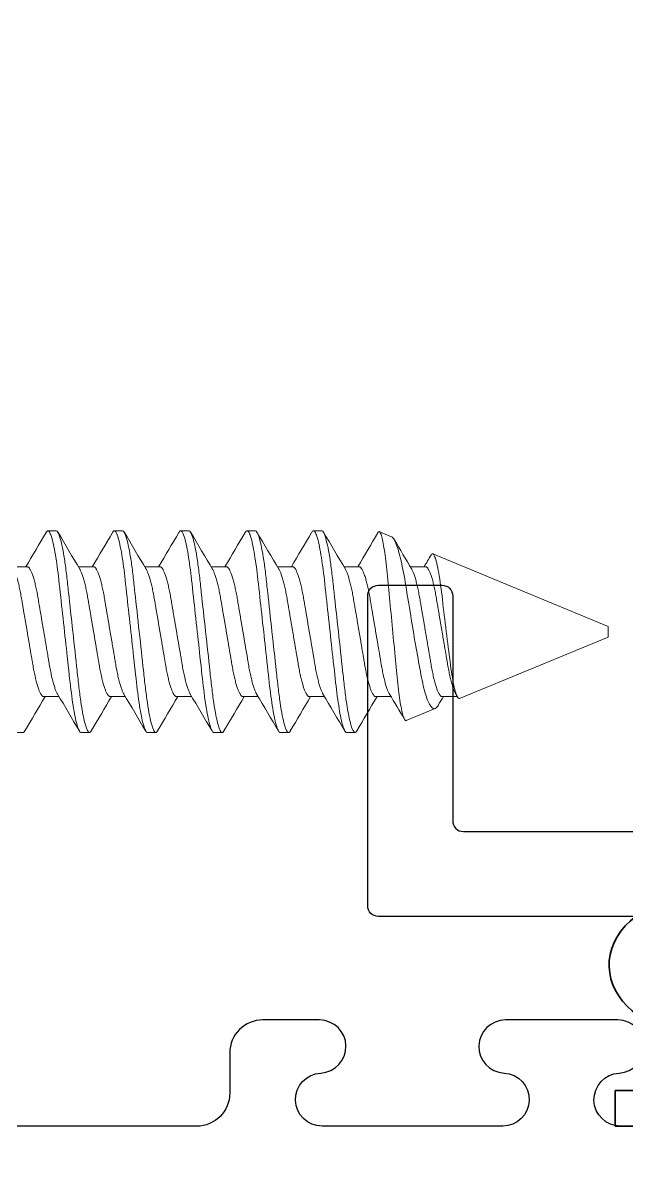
# Model space of a CAD drawing. Extents: x -138 to 168, y -127 to 72.
# Drawn here: x 2.647 to 3.216, y 47.288 to 48.372 of the extents above; entities that cross this region are included whole.
import ezdxf

# ---------------------------------------------------------------- set-up
doc = ezdxf.new("R2010")
doc.units = 0
doc.header["$MEASUREMENT"] = 0
doc.layers.get('0').update_dxf_attribs({"linetype": 'CONTINUOUS'})
for name, color, linetype in [('Ballons', 7, 'CONTINUOUS'), ('FRAME', 1, 'CONTINUOUS'), ('TEXT', 7, 'CONTINUOUS')]:
    doc.layers.add(name, color=color, linetype=linetype)
doc.layers.add('PROFILE NUMBER', color=150, linetype='CONTINUOUS', lineweight=35)

# ---------------------------------------------------------------- blocks, each defined once
blk = doc.blocks.new('no 10 1 in')
at = {"color": 7, "linetype": 'Continuous', "lineweight": 15}
for p, q in [((55.683, 25.672), (55.6751, 25.672)), ((55.7455, 25.672), (55.7376, 25.672)), ((55.808, 25.672), (55.8001, 25.672)), ((55.8705, 25.672), (55.8626, 25.672)), ((55.933, 25.672), (55.9251, 25.672)), ((55.9987, 25.6665), (55.9872, 25.6712)), ((56.2025, 25.582), (56.0376, 25.6503)), ((55.6556, 25.6382), (55.6413, 25.6382)), ((55.7181, 25.6382), (55.7038, 25.6382)), ((55.7806, 25.6382), (55.7663, 25.6382)), ((55.8431, 25.6382), (55.8288, 25.6382)), ((55.9056, 25.6382), (55.8913, 25.6382)), ((55.9681, 25.6382), (55.9538, 25.6382)), ((56.0306, 25.6382), (56.0163, 25.6382)), ((56.0628, 25.5142), (56.2025, 25.572)), ((56.2025, 25.577), (56.2025, 25.582)), ((56.2025, 25.572), (56.2025, 25.577)), ((55.6712, 25.5159), (55.6856, 25.5159)), ((55.7337, 25.5159), (55.7481, 25.5159)), ((55.7962, 25.5159), (55.8106, 25.5159)), ((55.8587, 25.5159), (55.8731, 25.5159)), ((55.9212, 25.5159), (55.9356, 25.5159)), ((55.9837, 25.5159), (55.9981, 25.5159)), ((56.0462, 25.5159), (56.0606, 25.5159)), ((56.0124, 25.4933), (56.0397, 25.5046)), ((55.6439, 25.482), (55.6517, 25.482)), ((55.7064, 25.482), (55.7142, 25.482)), ((55.7689, 25.482), (55.7767, 25.482)), ((55.8314, 25.482), (55.8392, 25.482)), ((55.8939, 25.482), (55.9017, 25.482)), ((55.9564, 25.482), (55.9642, 25.482))]:
    blk.add_line(p, q, dxfattribs=at)
at = {"color": 7, "linetype": 'Continuous', "lineweight": 15, "flags": 128}
for points in [[(55.6735, 25.6705), (55.6736, 25.6707), (55.674, 25.6713), (55.6744, 25.6717), (55.6748, 25.672), (55.6751, 25.672), (55.6756, 25.6719), (55.676, 25.6716), (55.6765, 25.6711), (55.677, 25.6703), (55.6774, 25.6693), (55.6779, 25.6681), (55.6784, 25.6666), (55.6789, 25.665), (55.6795, 25.6631), (55.6799, 25.6612), (55.6804, 25.6592), (55.6808, 25.657), (55.6813, 25.6547), (55.6818, 25.6522), (55.6822, 25.6495), (55.6826, 25.6468), (55.6831, 25.6439), (55.6835, 25.6411), (55.6839, 25.6382), (55.6843, 25.6352), (55.6847, 25.6321), (55.6851, 25.6289), (55.6854, 25.6258), (55.6858, 25.6219), (55.6863, 25.618), (55.6867, 25.6139), (55.6872, 25.6096), (55.6876, 25.6058), (55.688, 25.6018), (55.6885, 25.5978), (55.6889, 25.5937), (55.6894, 25.5896), (55.6898, 25.5854), (55.6903, 25.5812), (55.6908, 25.577), (55.6912, 25.5731), (55.6916, 25.5691), (55.6921, 25.5651), (55.6925, 25.5612), (55.6929, 25.5573), (55.6933, 25.5535), (55.6938, 25.549), (55.6943, 25.5447), (55.6948, 25.5405), (55.6952, 25.5363), (55.6956, 25.5328), (55.696, 25.5293), (55.6964, 25.526), (55.6968, 25.5227), (55.6972, 25.5194), (55.6976, 25.5162), (55.698, 25.5132), (55.6984, 25.5102), (55.6989, 25.5074), (55.6993, 25.5048), (55.6997, 25.5023), (55.7001, 25.4999), (55.7006, 25.4977), (55.701, 25.4955), (55.7015, 25.4932), (55.702, 25.4911), (55.7026, 25.4892), (55.7031, 25.4875), (55.7035, 25.4862), (55.7039, 25.4851), (55.7044, 25.4842), (55.7048, 25.4834), (55.7052, 25.4828), (55.7056, 25.4824), (55.706, 25.4821), (55.7064, 25.482), (55.7064, 25.482)], [(55.736, 25.6705), (55.7361, 25.6707), (55.7365, 25.6713), (55.7369, 25.6717), (55.7373, 25.672), (55.7376, 25.672), (55.7381, 25.6719), (55.7385, 25.6716), (55.739, 25.6711), (55.7395, 25.6703), (55.7399, 25.6693), (55.7404, 25.6681), (55.7409, 25.6666), (55.7414, 25.665), (55.742, 25.6631), (55.7424, 25.6612), (55.7429, 25.6592), (55.7433, 25.657), (55.7438, 25.6547), (55.7443, 25.6522), (55.7447, 25.6495), (55.7451, 25.6468), (55.7456, 25.6439), (55.746, 25.6411), (55.7464, 25.6382), (55.7468, 25.6352), (55.7472, 25.6321), (55.7476, 25.6289), (55.7479, 25.6258), (55.7483, 25.6219), (55.7488, 25.618), (55.7492, 25.6139), (55.7497, 25.6096), (55.7501, 25.6058), (55.7505, 25.6018), (55.751, 25.5978), (55.7514, 25.5937), (55.7519, 25.5896), (55.7523, 25.5854), (55.7528, 25.5812), (55.7533, 25.577), (55.7537, 25.5731), (55.7541, 25.5691), (55.7546, 25.5651), (55.755, 25.5612), (55.7554, 25.5573), (55.7558, 25.5535), (55.7563, 25.549), (55.7568, 25.5447), (55.7573, 25.5405), (55.7577, 25.5363), (55.7581, 25.5328), (55.7585, 25.5293), (55.7589, 25.526), (55.7593, 25.5227), (55.7597, 25.5194), (55.7601, 25.5162), (55.7605, 25.5132), (55.7609, 25.5102), (55.7614, 25.5074), (55.7618, 25.5048), (55.7622, 25.5023), (55.7626, 25.4999), (55.7631, 25.4977), (55.7635, 25.4955), (55.764, 25.4932), (55.7645, 25.4911), (55.7651, 25.4892), (55.7656, 25.4875), (55.766, 25.4862), (55.7664, 25.4851), (55.7669, 25.4842), (55.7673, 25.4834), (55.7677, 25.4828), (55.7681, 25.4824), (55.7685, 25.4821), (55.7689, 25.482), (55.7689, 25.482)], [(55.7985, 25.6705), (55.7986, 25.6707), (55.799, 25.6713), (55.7994, 25.6717), (55.7998, 25.672), (55.8001, 25.672), (55.8006, 25.6719), (55.801, 25.6716), (55.8015, 25.6711), (55.802, 25.6703), (55.8024, 25.6693), (55.8029, 25.6681), (55.8034, 25.6666), (55.8039, 25.665), (55.8045, 25.6631), (55.8049, 25.6612), (55.8054, 25.6592), (55.8058, 25.657), (55.8063, 25.6547), (55.8068, 25.6522), (55.8072, 25.6495), (55.8076, 25.6468), (55.8081, 25.6439), (55.8085, 25.6411), (55.8089, 25.6382), (55.8093, 25.6352), (55.8097, 25.6321), (55.8101, 25.6289), (55.8104, 25.6258), (55.8108, 25.6219), (55.8113, 25.618), (55.8117, 25.6139), (55.8122, 25.6096), (55.8126, 25.6058), (55.813, 25.6018), (55.8135, 25.5978), (55.8139, 25.5937), (55.8144, 25.5896), (55.8148, 25.5854), (55.8153, 25.5812), (55.8158, 25.577), (55.8162, 25.5731), (55.8166, 25.5691), (55.8171, 25.5651), (55.8175, 25.5612), (55.8179, 25.5573), (55.8183, 25.5535), (55.8188, 25.549), (55.8193, 25.5447), (55.8198, 25.5405), (55.8202, 25.5363), (55.8206, 25.5328), (55.821, 25.5293), (55.8214, 25.526), (55.8218, 25.5227), (55.8222, 25.5194), (55.8226, 25.5162), (55.823, 25.5132), (55.8234, 25.5102), (55.8239, 25.5074), (55.8243, 25.5048), (55.8247, 25.5023), (55.8251, 25.4999), (55.8256, 25.4977), (55.826, 25.4955), (55.8265, 25.4932), (55.827, 25.4911), (55.8276, 25.4892), (55.8281, 25.4875), (55.8285, 25.4862), (55.8289, 25.4851), (55.8294, 25.4842), (55.8298, 25.4834), (55.8302, 25.4828), (55.8306, 25.4824), (55.831, 25.4821), (55.8314, 25.482), (55.8314, 25.482)], [(55.861, 25.6705), (55.8611, 25.6707), (55.8615, 25.6713), (55.8619, 25.6717), (55.8623, 25.672), (55.8626, 25.672), (55.8631, 25.6719), (55.8635, 25.6716), (55.864, 25.6711), (55.8645, 25.6703), (55.8649, 25.6693), (55.8654, 25.6681), (55.8659, 25.6666), (55.8664, 25.665), (55.867, 25.6631), (55.8674, 25.6612), (55.8679, 25.6592), (55.8683, 25.657), (55.8688, 25.6547), (55.8693, 25.6522), (55.8697, 25.6495), (55.8701, 25.6468), (55.8706, 25.6439), (55.871, 25.6411), (55.8714, 25.6382), (55.8718, 25.6352), (55.8722, 25.6321), (55.8726, 25.6289), (55.8729, 25.6258), (55.8733, 25.6219), (55.8738, 25.618), (55.8742, 25.6139), (55.8747, 25.6096), (55.8751, 25.6058), (55.8755, 25.6018), (55.876, 25.5978), (55.8764, 25.5937), (55.8769, 25.5896), (55.8773, 25.5854), (55.8778, 25.5812), (55.8783, 25.577), (55.8787, 25.5731), (55.8791, 25.5691), (55.8796, 25.5651), (55.88, 25.5612), (55.8804, 25.5573), (55.8808, 25.5535), (55.8813, 25.549), (55.8818, 25.5447), (55.8823, 25.5405), (55.8827, 25.5363), (55.8831, 25.5328), (55.8835, 25.5293), (55.8839, 25.526), (55.8843, 25.5227), (55.8847, 25.5194), (55.8851, 25.5162), (55.8855, 25.5132), (55.8859, 25.5102), (55.8864, 25.5074), (55.8868, 25.5048), (55.8872, 25.5023), (55.8876, 25.4999), (55.8881, 25.4977), (55.8885, 25.4955), (55.889, 25.4932), (55.8895, 25.4911), (55.8901, 25.4892), (55.8906, 25.4875), (55.891, 25.4862), (55.8914, 25.4851), (55.8919, 25.4842), (55.8923, 25.4834), (55.8927, 25.4828), (55.8931, 25.4824), (55.8935, 25.4821), (55.8939, 25.482), (55.8939, 25.482)], [(55.9235, 25.6705), (55.9236, 25.6707), (55.924, 25.6713), (55.9244, 25.6717), (55.9248, 25.672), (55.9251, 25.672), (55.9256, 25.6719), (55.926, 25.6716), (55.9265, 25.6711), (55.927, 25.6703), (55.9274, 25.6693), (55.9279, 25.6681), (55.9284, 25.6666), (55.9289, 25.665), (55.9295, 25.6631), (55.9299, 25.6612), (55.9304, 25.6592), (55.9308, 25.657), (55.9313, 25.6547), (55.9318, 25.6522), (55.9322, 25.6495), (55.9326, 25.6468), (55.9331, 25.6439), (55.9335, 25.6411), (55.9339, 25.6382), (55.9343, 25.6352), (55.9347, 25.6321), (55.9351, 25.6289), (55.9354, 25.6258), (55.9358, 25.6219), (55.9363, 25.618), (55.9367, 25.6139), (55.9372, 25.6096), (55.9376, 25.6058), (55.938, 25.6018), (55.9385, 25.5978), (55.9389, 25.5937), (55.9394, 25.5896), (55.9398, 25.5854), (55.9403, 25.5812), (55.9408, 25.577), (55.9412, 25.5731), (55.9416, 25.5691), (55.9421, 25.5651), (55.9425, 25.5612), (55.9429, 25.5573), (55.9433, 25.5535), (55.9438, 25.549), (55.9443, 25.5447), (55.9448, 25.5405), (55.9452, 25.5363), (55.9456, 25.5328), (55.946, 25.5293), (55.9464, 25.526), (55.9468, 25.5227), (55.9472, 25.5194), (55.9476, 25.5162), (55.948, 25.5132), (55.9484, 25.5102), (55.9489, 25.5074), (55.9493, 25.5048), (55.9497, 25.5023), (55.9501, 25.4999), (55.9506, 25.4977), (55.951, 25.4955), (55.9515, 25.4932), (55.952, 25.4911), (55.9526, 25.4892), (55.9531, 25.4875), (55.9535, 25.4862), (55.9539, 25.4851), (55.9544, 25.4842), (55.9548, 25.4834), (55.9552, 25.4828), (55.9556, 25.4824), (55.956, 25.4821), (55.9564, 25.482), (55.9564, 25.482)], [(56.0124, 25.4933), (56.0121, 25.4932), (56.0118, 25.4933), (56.0114, 25.4936), (56.0111, 25.494), (56.0108, 25.4945), (56.0104, 25.4952), (56.0101, 25.4961), (56.0097, 25.4971), (56.0093, 25.4983), (56.009, 25.4995), (56.0086, 25.5009), (56.0083, 25.5025), (56.0079, 25.5042), (56.0076, 25.5061), (56.0072, 25.5081), (56.0069, 25.5102), (56.0065, 25.5124), (56.0062, 25.5147), (56.0059, 25.5171), (56.0055, 25.5197), (56.0052, 25.5224), (56.0049, 25.5252), (56.0045, 25.5281), (56.0042, 25.5311), (56.0039, 25.5341), (56.0036, 25.5372), (56.0033, 25.5403), (56.003, 25.5435), (56.0027, 25.5469), (56.0023, 25.5503), (56.002, 25.5538), (56.0017, 25.5573), (56.0013, 25.5609), (56.001, 25.5645), (56.0006, 25.5681), (56.0003, 25.5718), (55.9999, 25.5756), (55.9996, 25.5794), (55.9992, 25.5832), (55.9988, 25.587), (55.9985, 25.5907), (55.9982, 25.5943), (55.9978, 25.598), (55.9975, 25.6016), (55.9971, 25.6053), (55.9968, 25.6089), (55.9965, 25.6126), (55.9961, 25.6161), (55.9958, 25.6195), (55.9955, 25.6227), (55.9952, 25.626), (55.9949, 25.6292), (55.9946, 25.6323), (55.9943, 25.6354), (55.994, 25.6383), (55.9936, 25.6412), (55.9933, 25.644), (55.9929, 25.6466), (55.9926, 25.6492), (55.9922, 25.6516), (55.9919, 25.6539), (55.9915, 25.6561), (55.9912, 25.6582), (55.9908, 25.6602), (55.9905, 25.6619), (55.9901, 25.6635), (55.9898, 25.665), (55.9894, 25.6663), (55.9891, 25.6675), (55.9888, 25.6686), (55.9884, 25.6694), (55.9881, 25.6701), (55.9878, 25.6707), (55.9875, 25.671), (55.9872, 25.6712), (55.9869, 25.6713), (55.9865, 25.6712), (55.9862, 25.6709), (55.9859, 25.6704), (55.9858, 25.6703)], [(55.9987, 25.6664), (55.9991, 25.6663), (55.9996, 25.6658), (56.0001, 25.6652), (56.0007, 25.6645), (56.0013, 25.6635), (56.0018, 25.6624), (56.0025, 25.661), (56.0031, 25.6595), (56.0036, 25.658), (56.0042, 25.6564), (56.0048, 25.6546), (56.0053, 25.6527), (56.0059, 25.6506), (56.0065, 25.6484), (56.0071, 25.646), (56.0077, 25.6436), (56.0082, 25.641), (56.0088, 25.6384), (56.0094, 25.6357), (56.0099, 25.6328), (56.0105, 25.6298), (56.0111, 25.6267), (56.0116, 25.6235), (56.0122, 25.6202), (56.0127, 25.617), (56.0132, 25.6136), (56.0137, 25.6102), (56.0143, 25.6068), (56.0149, 25.6032), (56.0155, 25.5996), (56.0161, 25.5959), (56.0167, 25.5921), (56.0172, 25.5888), (56.0178, 25.5854), (56.0184, 25.582), (56.0189, 25.5786), (56.0195, 25.5751), (56.0201, 25.5717), (56.0207, 25.5682), (56.0213, 25.5648), (56.0219, 25.5615), (56.0224, 25.5582), (56.023, 25.555), (56.0236, 25.5518), (56.0241, 25.5486), (56.0247, 25.5455), (56.0253, 25.5424), (56.0258, 25.5394), (56.0263, 25.5366), (56.0269, 25.5338), (56.0274, 25.5312), (56.028, 25.5286), (56.0285, 25.5261), (56.0291, 25.5237), (56.0297, 25.5214), (56.0303, 25.5192), (56.0309, 25.5174), (56.0315, 25.5157), (56.032, 25.5141), (56.0326, 25.5126), (56.0332, 25.5112), (56.0338, 25.5099), (56.0344, 25.5087), (56.035, 25.5077), (56.0356, 25.5068), (56.0362, 25.5061), (56.0368, 25.5054), (56.0374, 25.505), (56.038, 25.5047), (56.0386, 25.5045), (56.0392, 25.5045), (56.0397, 25.5046)], [(56.0628, 25.5142), (56.0624, 25.5141), (56.062, 25.5143), (56.0615, 25.5146), (56.061, 25.5151), (56.0606, 25.5159), (56.0601, 25.5169), (56.0596, 25.518), (56.0592, 25.5194), (56.0587, 25.5209), (56.0582, 25.5226), (56.0577, 25.5246), (56.0573, 25.5267), (56.0568, 25.5289), (56.0564, 25.5312), (56.0559, 25.5338), (56.0555, 25.5365), (56.055, 25.5394), (56.0546, 25.5424), (56.0542, 25.5454), (56.0538, 25.5486), (56.0534, 25.5518), (56.053, 25.5552), (56.0525, 25.5586), (56.0521, 25.5622), (56.0516, 25.5658), (56.0511, 25.5695), (56.0507, 25.5733), (56.0502, 25.5771), (56.0497, 25.581), (56.0493, 25.5849), (56.0488, 25.5887), (56.0483, 25.5924), (56.0479, 25.5961), (56.0474, 25.5999), (56.047, 25.6036), (56.0466, 25.6073), (56.0462, 25.6107), (56.0458, 25.6141), (56.0454, 25.6173), (56.0449, 25.6206), (56.0445, 25.6237), (56.044, 25.6266), (56.0436, 25.6295), (56.0431, 25.6322), (56.0427, 25.6347), (56.0422, 25.6372), (56.0417, 25.6394), (56.0412, 25.6415), (56.0408, 25.6433), (56.0403, 25.6449), (56.0399, 25.6464), (56.0395, 25.6473), (56.0392, 25.6482), (56.0388, 25.6489), (56.0385, 25.6494), (56.0381, 25.65), (56.0377, 25.6503), (56.0373, 25.6504), (56.0369, 25.6503), (56.0364, 25.65), (56.036, 25.6494), (56.0358, 25.6491)]]:
    blk.add_lwpolyline(points, dxfattribs=at)
at = {"color": 7, "linetype": 'Continuous', "lineweight": 15}
for centre, radius, start, end in [((52.0695, 27.7801), 4.176, 329.142, 329.6577), ((59.1708, 27.7108), 4.0393, 210.3378, 210.91), ((52.1298, 27.7814), 4.1786, 329.1422, 329.6575), ((59.2343, 27.7114), 4.0405, 210.3379, 210.9099), ((52.1938, 27.7805), 4.1768, 329.1421, 329.6576), ((59.2953, 27.7105), 4.0387, 210.3378, 210.9101), ((52.2572, 27.78), 4.1757, 329.142, 329.6577), ((59.3573, 27.7102), 4.0382, 210.3377, 210.91), ((52.3193, 27.7802), 4.1762, 329.142, 329.6576), ((59.4218, 27.7114), 4.0404, 210.338, 210.9099), ((52.3935, 27.7733), 4.1627, 329.1417, 329.6546), ((59.0527, 27.4548), 3.5383, 210.4084, 210.9357), ((53.5644, 27.1137), 2.8728, 329.0951, 329.348), ((52.2184, 23.4432), 4.0395, 30.3379, 30.91), ((52.2823, 23.444), 4.0378, 30.3377, 30.9101), ((52.3424, 23.4426), 4.0406, 30.338, 30.9099), ((52.4068, 23.4437), 4.0384, 30.3377, 30.91), ((52.4703, 23.4443), 4.0372, 30.3377, 30.9102), ((53.1898, 23.8351), 3.2729, 30.4626, 30.9486), ((54.2837, 24.452), 2.071, 30.9034, 30.9876), ((59.2585, 23.3733), 4.1773, 149.1421, 149.6576), ((59.321, 23.3733), 4.1773, 149.1421, 149.6576), ((59.3817, 23.3743), 4.1753, 149.142, 149.6577), ((59.4507, 23.3705), 4.1828, 149.1425, 149.6573), ((59.5083, 23.3734), 4.1771, 149.1421, 149.6576), ((59.5677, 23.3752), 4.1735, 149.1419, 149.6579), ((56.0357, 25.5114), 0.00787, 301.1474, 333.9597), ((57.8315, 24.4465), 2.08, 149.0604, 149.3158)]:
    blk.add_arc(centre, radius, start, end, dxfattribs=at)
for points, knots in [([(55.683, 25.672), (55.6841, 25.672), (55.6854, 25.6697), (55.6881, 25.6601), (55.6896, 25.6528), (55.6916, 25.6395), (55.6922, 25.6347), (55.6934, 25.6246), (55.6939, 25.6194), (55.6958, 25.6025), (55.6972, 25.5898), (55.7, 25.5643), (55.7014, 25.5516), (55.7032, 25.5347), (55.7038, 25.5295), (55.705, 25.5194), (55.7056, 25.5146), (55.7076, 25.5013), (55.709, 25.494), (55.7118, 25.4844), (55.7131, 25.482), (55.7142, 25.482)], [0, 0, 0, 0, 0.125, 0.125, 0.25, 0.25, 0.3125, 0.3125, 0.375, 0.375, 0.5, 0.5, 0.625, 0.625, 0.6875, 0.6875, 0.75, 0.75, 0.875, 0.875, 1, 1, 1, 1]), ([(55.7455, 25.672), (55.7466, 25.672), (55.7479, 25.6697), (55.7506, 25.6601), (55.7521, 25.6528), (55.7541, 25.6395), (55.7547, 25.6347), (55.7559, 25.6246), (55.7564, 25.6194), (55.7583, 25.6025), (55.7597, 25.5898), (55.7625, 25.5643), (55.7639, 25.5516), (55.7657, 25.5347), (55.7663, 25.5295), (55.7675, 25.5194), (55.7681, 25.5146), (55.7701, 25.5013), (55.7715, 25.494), (55.7743, 25.4844), (55.7756, 25.482), (55.7767, 25.482)], [0, 0, 0, 0, 0.125, 0.125, 0.25, 0.25, 0.3125, 0.3125, 0.375, 0.375, 0.5, 0.5, 0.625, 0.625, 0.6875, 0.6875, 0.75, 0.75, 0.875, 0.875, 1, 1, 1, 1]), ([(55.808, 25.672), (55.8091, 25.672), (55.8104, 25.6697), (55.8131, 25.6601), (55.8146, 25.6528), (55.8166, 25.6395), (55.8172, 25.6347), (55.8184, 25.6246), (55.8189, 25.6194), (55.8208, 25.6025), (55.8222, 25.5898), (55.825, 25.5643), (55.8264, 25.5516), (55.8282, 25.5347), (55.8288, 25.5295), (55.83, 25.5194), (55.8306, 25.5146), (55.8326, 25.5013), (55.834, 25.494), (55.8368, 25.4844), (55.8381, 25.482), (55.8392, 25.482)], [0, 0, 0, 0, 0.125, 0.125, 0.25, 0.25, 0.3125, 0.3125, 0.375, 0.375, 0.5, 0.5, 0.625, 0.625, 0.6875, 0.6875, 0.75, 0.75, 0.875, 0.875, 1, 1, 1, 1]), ([(55.8705, 25.672), (55.8716, 25.672), (55.8729, 25.6697), (55.8756, 25.6601), (55.8771, 25.6528), (55.8791, 25.6395), (55.8797, 25.6347), (55.8809, 25.6246), (55.8814, 25.6194), (55.8833, 25.6025), (55.8847, 25.5898), (55.8875, 25.5643), (55.8889, 25.5516), (55.8907, 25.5347), (55.8913, 25.5295), (55.8925, 25.5194), (55.8931, 25.5146), (55.8951, 25.5013), (55.8965, 25.494), (55.8993, 25.4844), (55.9006, 25.482), (55.9017, 25.482)], [0, 0, 0, 0, 0.125, 0.125, 0.25, 0.25, 0.3125, 0.3125, 0.375, 0.375, 0.5, 0.5, 0.625, 0.625, 0.6875, 0.6875, 0.75, 0.75, 0.875, 0.875, 1, 1, 1, 1]), ([(55.933, 25.672), (55.9341, 25.672), (55.9354, 25.6697), (55.9381, 25.6601), (55.9396, 25.6528), (55.9416, 25.6395), (55.9422, 25.6347), (55.9434, 25.6246), (55.9439, 25.6194), (55.9458, 25.6025), (55.9472, 25.5898), (55.95, 25.5643), (55.9514, 25.5516), (55.9532, 25.5347), (55.9538, 25.5295), (55.955, 25.5194), (55.9556, 25.5146), (55.9576, 25.5013), (55.959, 25.494), (55.9618, 25.4844), (55.9631, 25.482), (55.9642, 25.482)], [0, 0, 0, 0, 0.125, 0.125, 0.25, 0.25, 0.3125, 0.3125, 0.375, 0.375, 0.5, 0.5, 0.625, 0.625, 0.6875, 0.6875, 0.75, 0.75, 0.875, 0.875, 1, 1, 1, 1]), ([(55.6556, 25.6382), (55.6558, 25.6382), (55.6561, 25.6382), (55.6566, 25.6379), (55.6571, 25.6375), (55.6577, 25.6368), (55.6582, 25.636), (55.6588, 25.635), (55.6593, 25.6338), (55.6599, 25.6324), (55.6605, 25.6308), (55.6612, 25.629), (55.6618, 25.627), (55.6624, 25.6249), (55.663, 25.6226), (55.6635, 25.6202), (55.6641, 25.6177), (55.6646, 25.6151), (55.6652, 25.6125), (55.6657, 25.6098), (55.6661, 25.607), (55.6666, 25.6041), (55.6671, 25.6011), (55.6677, 25.598), (55.6682, 25.5947), (55.6688, 25.5913), (55.6694, 25.5878), (55.67, 25.5842), (55.6706, 25.5806), (55.6712, 25.5771), (55.6718, 25.5736), (55.6724, 25.5702), (55.673, 25.5668), (55.6735, 25.5634), (55.6741, 25.5602), (55.6747, 25.557), (55.6752, 25.5538), (55.6757, 25.5508), (55.6762, 25.5478), (55.6767, 25.5448), (55.6772, 25.542), (55.6778, 25.5392), (55.6783, 25.5365), (55.6789, 25.534), (55.6795, 25.5316), (55.68, 25.5294), (55.6806, 25.5273), (55.6812, 25.5254), (55.6818, 25.5236), (55.6824, 25.522), (55.683, 25.5206), (55.6835, 25.5194), (55.6839, 25.5186), (55.6842, 25.5183), (55.6842, 25.5182)], [0, 0, 0, 0, 0.018425, 0.037098, 0.055995, 0.075092, 0.094361, 0.113774, 0.1333, 0.152908, 0.173502, 0.194114, 0.214705, 0.235238, 0.255675, 0.275982, 0.295213, 0.314265, 0.333111, 0.351727, 0.370105, 0.388591, 0.407319, 0.426267, 0.446322, 0.466559, 0.486941, 0.507436, 0.528005, 0.548612, 0.568283, 0.587921, 0.607494, 0.626969, 0.646317, 0.665508, 0.684513, 0.703307, 0.722741, 0.74198, 0.761439, 0.781155, 0.801099, 0.821241, 0.840622, 0.860124, 0.879715, 0.899364, 0.919038, 0.938704, 0.95833, 0.977882, 0.998253, 1, 1, 1, 1]), ([(55.7181, 25.6382), (55.7183, 25.6382), (55.7186, 25.6382), (55.7191, 25.6379), (55.7196, 25.6375), (55.7202, 25.6368), (55.7207, 25.636), (55.7213, 25.635), (55.7218, 25.6338), (55.7224, 25.6324), (55.723, 25.6308), (55.7237, 25.629), (55.7243, 25.627), (55.7249, 25.6249), (55.7255, 25.6226), (55.726, 25.6202), (55.7266, 25.6177), (55.7271, 25.6151), (55.7277, 25.6125), (55.7282, 25.6098), (55.7286, 25.607), (55.7291, 25.6041), (55.7296, 25.6011), (55.7302, 25.598), (55.7307, 25.5947), (55.7313, 25.5913), (55.7319, 25.5878), (55.7325, 25.5842), (55.7331, 25.5806), (55.7337, 25.5771), (55.7343, 25.5736), (55.7349, 25.5702), (55.7355, 25.5668), (55.736, 25.5634), (55.7366, 25.5602), (55.7372, 25.557), (55.7377, 25.5538), (55.7382, 25.5508), (55.7387, 25.5478), (55.7392, 25.5448), (55.7397, 25.542), (55.7403, 25.5392), (55.7408, 25.5365), (55.7414, 25.534), (55.742, 25.5316), (55.7425, 25.5294), (55.7431, 25.5273), (55.7437, 25.5254), (55.7443, 25.5236), (55.7449, 25.522), (55.7455, 25.5206), (55.746, 25.5194), (55.7464, 25.5186), (55.7467, 25.5183), (55.7467, 25.5182)], [0, 0, 0, 0, 0.018425, 0.037098, 0.055995, 0.075092, 0.094361, 0.113774, 0.1333, 0.152908, 0.173502, 0.194114, 0.214705, 0.235238, 0.255675, 0.275982, 0.295213, 0.314265, 0.333111, 0.351727, 0.370105, 0.388591, 0.407319, 0.426267, 0.446323, 0.466559, 0.486941, 0.507436, 0.528005, 0.548612, 0.568283, 0.587921, 0.607494, 0.626969, 0.646317, 0.665508, 0.684513, 0.703307, 0.722741, 0.74198, 0.761439, 0.781155, 0.801099, 0.821241, 0.840622, 0.860124, 0.879715, 0.899364, 0.919038, 0.938704, 0.95833, 0.977882, 0.998253, 1, 1, 1, 1]), ([(55.7806, 25.6382), (55.7808, 25.6382), (55.7811, 25.6382), (55.7816, 25.6379), (55.7821, 25.6375), (55.7827, 25.6368), (55.7832, 25.636), (55.7838, 25.635), (55.7843, 25.6338), (55.7849, 25.6324), (55.7855, 25.6308), (55.7862, 25.629), (55.7868, 25.627), (55.7874, 25.6249), (55.788, 25.6226), (55.7885, 25.6202), (55.7891, 25.6177), (55.7896, 25.6151), (55.7902, 25.6125), (55.7907, 25.6098), (55.7911, 25.607), (55.7916, 25.6041), (55.7921, 25.6011), (55.7927, 25.598), (55.7932, 25.5947), (55.7938, 25.5913), (55.7944, 25.5878), (55.795, 25.5842), (55.7956, 25.5806), (55.7962, 25.5771), (55.7968, 25.5736), (55.7974, 25.5702), (55.798, 25.5668), (55.7985, 25.5634), (55.7991, 25.5602), (55.7997, 25.557), (55.8002, 25.5538), (55.8007, 25.5508), (55.8012, 25.5478), (55.8017, 25.5448), (55.8022, 25.542), (55.8028, 25.5392), (55.8033, 25.5365), (55.8039, 25.534), (55.8045, 25.5316), (55.805, 25.5294), (55.8056, 25.5273), (55.8062, 25.5254), (55.8068, 25.5236), (55.8074, 25.522), (55.808, 25.5206), (55.8085, 25.5194), (55.8089, 25.5186), (55.8092, 25.5183), (55.8092, 25.5182)], [0, 0, 0, 0, 0.018425, 0.037098, 0.055995, 0.075092, 0.094361, 0.113774, 0.1333, 0.152908, 0.173502, 0.194114, 0.214705, 0.235238, 0.255675, 0.275982, 0.295213, 0.314265, 0.333111, 0.351727, 0.370105, 0.388591, 0.407319, 0.426267, 0.446323, 0.466559, 0.486941, 0.507436, 0.528005, 0.548612, 0.568283, 0.587921, 0.607494, 0.626969, 0.646317, 0.665508, 0.684513, 0.703307, 0.722741, 0.74198, 0.761439, 0.781155, 0.801099, 0.821241, 0.840622, 0.860124, 0.879715, 0.899364, 0.919038, 0.938704, 0.95833, 0.977882, 0.998253, 1, 1, 1, 1]), ([(55.8431, 25.6382), (55.8433, 25.6382), (55.8436, 25.6382), (55.8441, 25.6379), (55.8446, 25.6375), (55.8452, 25.6368), (55.8457, 25.636), (55.8463, 25.635), (55.8468, 25.6338), (55.8474, 25.6324), (55.848, 25.6308), (55.8487, 25.629), (55.8493, 25.627), (55.8499, 25.6249), (55.8505, 25.6226), (55.851, 25.6202), (55.8516, 25.6177), (55.8521, 25.6151), (55.8527, 25.6125), (55.8532, 25.6098), (55.8536, 25.607), (55.8541, 25.6041), (55.8546, 25.6011), (55.8552, 25.598), (55.8557, 25.5947), (55.8563, 25.5913), (55.8569, 25.5878), (55.8575, 25.5842), (55.8581, 25.5806), (55.8587, 25.5771), (55.8593, 25.5736), (55.8599, 25.5702), (55.8605, 25.5668), (55.861, 25.5634), (55.8616, 25.5602), (55.8622, 25.557), (55.8627, 25.5538), (55.8632, 25.5508), (55.8637, 25.5478), (55.8642, 25.5448), (55.8647, 25.542), (55.8653, 25.5392), (55.8658, 25.5365), (55.8664, 25.534), (55.867, 25.5316), (55.8675, 25.5294), (55.8681, 25.5273), (55.8687, 25.5254), (55.8693, 25.5236), (55.8699, 25.522), (55.8705, 25.5206), (55.871, 25.5194), (55.8714, 25.5186), (55.8717, 25.5183), (55.8717, 25.5182)], [0, 0, 0, 0, 0.018425, 0.037098, 0.055995, 0.075092, 0.094361, 0.113774, 0.1333, 0.152908, 0.173502, 0.194114, 0.214705, 0.235238, 0.255675, 0.275982, 0.295213, 0.314265, 0.333111, 0.351727, 0.370105, 0.388591, 0.407319, 0.426267, 0.446322, 0.466559, 0.486941, 0.507436, 0.528005, 0.548612, 0.568283, 0.587921, 0.607494, 0.62697, 0.646317, 0.665508, 0.684513, 0.703307, 0.722741, 0.74198, 0.761439, 0.781155, 0.801099, 0.821241, 0.840622, 0.860124, 0.879715, 0.899364, 0.919038, 0.938704, 0.95833, 0.977882, 0.998253, 1, 1, 1, 1]), ([(55.9056, 25.6382), (55.9058, 25.6382), (55.9061, 25.6382), (55.9066, 25.6379), (55.9071, 25.6375), (55.9077, 25.6368), (55.9082, 25.636), (55.9088, 25.635), (55.9093, 25.6338), (55.9099, 25.6324), (55.9105, 25.6308), (55.9112, 25.629), (55.9118, 25.627), (55.9124, 25.6249), (55.913, 25.6226), (55.9135, 25.6202), (55.9141, 25.6177), (55.9146, 25.6151), (55.9152, 25.6125), (55.9157, 25.6098), (55.9161, 25.607), (55.9166, 25.6041), (55.9171, 25.6011), (55.9177, 25.598), (55.9182, 25.5947), (55.9188, 25.5913), (55.9194, 25.5878), (55.92, 25.5842), (55.9206, 25.5806), (55.9212, 25.5771), (55.9218, 25.5736), (55.9224, 25.5702), (55.923, 25.5668), (55.9235, 25.5634), (55.9241, 25.5602), (55.9247, 25.557), (55.9252, 25.5538), (55.9257, 25.5508), (55.9262, 25.5478), (55.9267, 25.5448), (55.9272, 25.542), (55.9278, 25.5392), (55.9283, 25.5365), (55.9289, 25.534), (55.9295, 25.5316), (55.93, 25.5294), (55.9306, 25.5273), (55.9312, 25.5254), (55.9318, 25.5236), (55.9324, 25.522), (55.933, 25.5206), (55.9335, 25.5194), (55.9339, 25.5186), (55.9342, 25.5183), (55.9342, 25.5182)], [0, 0, 0, 0, 0.018425, 0.037098, 0.055995, 0.075092, 0.094361, 0.113774, 0.1333, 0.152908, 0.173502, 0.194114, 0.214705, 0.235238, 0.255675, 0.275982, 0.295213, 0.314265, 0.333111, 0.351727, 0.370105, 0.388591, 0.407319, 0.426267, 0.446322, 0.466559, 0.486941, 0.507436, 0.528005, 0.548612, 0.568283, 0.587921, 0.607494, 0.626969, 0.646317, 0.665508, 0.684513, 0.703307, 0.722741, 0.74198, 0.761439, 0.781155, 0.801099, 0.821241, 0.840622, 0.860124, 0.879715, 0.899364, 0.919038, 0.938704, 0.95833, 0.977882, 0.998253, 1, 1, 1, 1]), ([(55.9681, 25.6382), (55.9683, 25.6382), (55.9686, 25.6382), (55.9691, 25.6379), (55.9696, 25.6375), (55.9702, 25.6368), (55.9707, 25.636), (55.9713, 25.635), (55.9718, 25.6338), (55.9724, 25.6324), (55.973, 25.6308), (55.9737, 25.629), (55.9743, 25.627), (55.9749, 25.6249), (55.9755, 25.6226), (55.976, 25.6202), (55.9766, 25.6177), (55.9771, 25.6151), (55.9777, 25.6125), (55.9782, 25.6098), (55.9786, 25.607), (55.9791, 25.6041), (55.9796, 25.6011), (55.9802, 25.598), (55.9807, 25.5947), (55.9813, 25.5913), (55.9819, 25.5878), (55.9825, 25.5842), (55.9831, 25.5806), (55.9837, 25.5771), (55.9843, 25.5736), (55.9849, 25.5702), (55.9855, 25.5668), (55.986, 25.5634), (55.9866, 25.5602), (55.9872, 25.557), (55.9877, 25.5538), (55.9882, 25.5508), (55.9887, 25.5478), (55.9892, 25.5448), (55.9897, 25.542), (55.9903, 25.5392), (55.9908, 25.5365), (55.9914, 25.534), (55.992, 25.5316), (55.9925, 25.5294), (55.9931, 25.5273), (55.9937, 25.5254), (55.9943, 25.5236), (55.9949, 25.522), (55.9955, 25.5206), (55.996, 25.5194), (55.9964, 25.5186), (55.9967, 25.5183), (55.9967, 25.5182)], [0, 0, 0, 0, 0.018425, 0.037098, 0.055995, 0.075092, 0.094361, 0.113774, 0.1333, 0.152908, 0.173502, 0.194114, 0.214705, 0.235237, 0.255675, 0.275982, 0.295213, 0.314265, 0.333111, 0.351727, 0.370105, 0.388591, 0.407319, 0.426267, 0.446323, 0.466559, 0.486941, 0.507436, 0.528005, 0.548612, 0.568283, 0.587921, 0.607494, 0.626969, 0.646317, 0.665508, 0.684513, 0.703307, 0.722741, 0.74198, 0.761439, 0.781155, 0.801099, 0.821241, 0.840622, 0.860124, 0.879715, 0.899364, 0.919038, 0.938704, 0.95833, 0.977882, 0.998253, 1, 1, 1, 1]), ([(56.0306, 25.6382), (56.0308, 25.6382), (56.0311, 25.6382), (56.0316, 25.6379), (56.0321, 25.6375), (56.0327, 25.6368), (56.0332, 25.636), (56.0338, 25.635), (56.0343, 25.6338), (56.0349, 25.6324), (56.0355, 25.6308), (56.0362, 25.629), (56.0368, 25.627), (56.0374, 25.6249), (56.038, 25.6226), (56.0385, 25.6202), (56.0391, 25.6177), (56.0396, 25.6151), (56.0402, 25.6125), (56.0407, 25.6098), (56.0411, 25.607), (56.0416, 25.6041), (56.0421, 25.6011), (56.0427, 25.598), (56.0432, 25.5947), (56.0438, 25.5913), (56.0444, 25.5878), (56.045, 25.5842), (56.0456, 25.5806), (56.0462, 25.5771), (56.0468, 25.5736), (56.0474, 25.5702), (56.048, 25.5668), (56.0485, 25.5634), (56.0491, 25.5602), (56.0497, 25.557), (56.0502, 25.5538), (56.0507, 25.5508), (56.0512, 25.5478), (56.0517, 25.5448), (56.0522, 25.542), (56.0528, 25.5392), (56.0533, 25.5365), (56.0539, 25.534), (56.0545, 25.5316), (56.055, 25.5294), (56.0556, 25.5273), (56.0562, 25.5254), (56.0568, 25.5236), (56.0574, 25.522), (56.058, 25.5206), (56.0585, 25.5194), (56.0589, 25.5186), (56.0592, 25.5183), (56.0592, 25.5182)], [0, 0, 0, 0, 0.018425, 0.037098, 0.055995, 0.075092, 0.094361, 0.113774, 0.1333, 0.152908, 0.173502, 0.194114, 0.214705, 0.235238, 0.255676, 0.275983, 0.295213, 0.314265, 0.333111, 0.351727, 0.370105, 0.388591, 0.40732, 0.426267, 0.446323, 0.466559, 0.486942, 0.507436, 0.528005, 0.548612, 0.568283, 0.587921, 0.607494, 0.62697, 0.646318, 0.665508, 0.684514, 0.703307, 0.722742, 0.74198, 0.76144, 0.781155, 0.8011, 0.821242, 0.840623, 0.860124, 0.879716, 0.899365, 0.919039, 0.938705, 0.95833, 0.977883, 0.998254, 1, 1, 1, 1]), ([(55.6427, 25.6358), (55.6428, 25.6356), (55.6432, 25.635), (55.6437, 25.6338), (55.6443, 25.6324), (55.6449, 25.6308), (55.6455, 25.629), (55.6461, 25.627), (55.6467, 25.6249), (55.6473, 25.6226), (55.6479, 25.6202), (55.6485, 25.6177), (55.649, 25.6151), (55.6495, 25.6125), (55.65, 25.6098), (55.6505, 25.607), (55.651, 25.6041), (55.6515, 25.6011), (55.652, 25.598), (55.6526, 25.5947), (55.6532, 25.5913), (55.6538, 25.5878), (55.6544, 25.5842), (55.655, 25.5806), (55.6556, 25.5771), (55.6562, 25.5736), (55.6568, 25.5702), (55.6574, 25.5668), (55.6579, 25.5634), (55.6585, 25.5602), (55.659, 25.557), (55.6596, 25.5538), (55.6601, 25.5508), (55.6606, 25.5478), (55.6611, 25.5448), (55.6616, 25.542), (55.6621, 25.5392), (55.6627, 25.5365), (55.6633, 25.534), (55.6638, 25.5316), (55.6644, 25.5294), (55.665, 25.5273), (55.6656, 25.5254), (55.6662, 25.5236), (55.6667, 25.522), (55.6673, 25.5206), (55.6679, 25.5194), (55.6685, 25.5183), (55.6691, 25.5174), (55.6696, 25.5167), (55.6702, 25.5162), (55.6707, 25.5159), (55.6711, 25.5159), (55.6712, 25.5159)], [0, 0, 0, 0, 0.016551, 0.036076, 0.055684, 0.076279, 0.09689, 0.117481, 0.138014, 0.158452, 0.178759, 0.19799, 0.217041, 0.235888, 0.254503, 0.272882, 0.291368, 0.310096, 0.329043, 0.349099, 0.369335, 0.389718, 0.410212, 0.430781, 0.451388, 0.471059, 0.490697, 0.51027, 0.529746, 0.549094, 0.568285, 0.58729, 0.606083, 0.625518, 0.644756, 0.664216, 0.683932, 0.703876, 0.724018, 0.743399, 0.7629, 0.782492, 0.802141, 0.821815, 0.841481, 0.861106, 0.880659, 0.90103, 0.921251, 0.941289, 0.961112, 0.980691, 1, 1, 1, 1]), ([(55.7052, 25.6358), (55.7053, 25.6356), (55.7057, 25.635), (55.7062, 25.6338), (55.7068, 25.6324), (55.7074, 25.6308), (55.708, 25.629), (55.7086, 25.627), (55.7092, 25.6249), (55.7098, 25.6226), (55.7104, 25.6202), (55.711, 25.6177), (55.7115, 25.6151), (55.712, 25.6125), (55.7125, 25.6098), (55.713, 25.607), (55.7135, 25.6041), (55.714, 25.6011), (55.7145, 25.598), (55.7151, 25.5947), (55.7157, 25.5913), (55.7163, 25.5878), (55.7169, 25.5842), (55.7175, 25.5806), (55.7181, 25.5771), (55.7187, 25.5736), (55.7193, 25.5702), (55.7199, 25.5668), (55.7204, 25.5634), (55.721, 25.5602), (55.7215, 25.557), (55.7221, 25.5538), (55.7226, 25.5508), (55.7231, 25.5478), (55.7236, 25.5448), (55.7241, 25.542), (55.7246, 25.5392), (55.7252, 25.5365), (55.7258, 25.534), (55.7263, 25.5316), (55.7269, 25.5294), (55.7275, 25.5273), (55.7281, 25.5254), (55.7287, 25.5236), (55.7292, 25.522), (55.7298, 25.5206), (55.7304, 25.5194), (55.731, 25.5183), (55.7316, 25.5174), (55.7321, 25.5167), (55.7327, 25.5162), (55.7332, 25.5159), (55.7336, 25.5159), (55.7337, 25.5159)], [0, 0, 0, 0, 0.016551, 0.036076, 0.055684, 0.076279, 0.09689, 0.117481, 0.138014, 0.158452, 0.178759, 0.19799, 0.217041, 0.235888, 0.254503, 0.272882, 0.291368, 0.310096, 0.329043, 0.349099, 0.369335, 0.389718, 0.410212, 0.430781, 0.451388, 0.471059, 0.490697, 0.51027, 0.529746, 0.549094, 0.568285, 0.58729, 0.606083, 0.625518, 0.644756, 0.664216, 0.683932, 0.703876, 0.724018, 0.743399, 0.7629, 0.782492, 0.802141, 0.821815, 0.841481, 0.861106, 0.880659, 0.90103, 0.921251, 0.941289, 0.961112, 0.980691, 1, 1, 1, 1]), ([(55.7677, 25.6358), (55.7678, 25.6356), (55.7682, 25.635), (55.7687, 25.6338), (55.7693, 25.6324), (55.7699, 25.6308), (55.7705, 25.629), (55.7711, 25.627), (55.7717, 25.6249), (55.7723, 25.6226), (55.7729, 25.6202), (55.7735, 25.6177), (55.774, 25.6151), (55.7745, 25.6125), (55.775, 25.6098), (55.7755, 25.607), (55.776, 25.6041), (55.7765, 25.6011), (55.777, 25.598), (55.7776, 25.5947), (55.7782, 25.5913), (55.7788, 25.5878), (55.7794, 25.5842), (55.78, 25.5806), (55.7806, 25.5771), (55.7812, 25.5736), (55.7818, 25.5702), (55.7824, 25.5668), (55.7829, 25.5634), (55.7835, 25.5602), (55.784, 25.557), (55.7846, 25.5538), (55.7851, 25.5508), (55.7856, 25.5478), (55.7861, 25.5448), (55.7866, 25.542), (55.7871, 25.5392), (55.7877, 25.5365), (55.7883, 25.534), (55.7888, 25.5316), (55.7894, 25.5294), (55.79, 25.5273), (55.7906, 25.5254), (55.7912, 25.5236), (55.7917, 25.522), (55.7923, 25.5206), (55.7929, 25.5194), (55.7935, 25.5183), (55.7941, 25.5174), (55.7946, 25.5167), (55.7952, 25.5162), (55.7957, 25.5159), (55.7961, 25.5159), (55.7962, 25.5159)], [0, 0, 0, 0, 0.016551, 0.036076, 0.055684, 0.076279, 0.09689, 0.117481, 0.138014, 0.158452, 0.178759, 0.19799, 0.217041, 0.235888, 0.254503, 0.272882, 0.291368, 0.310096, 0.329043, 0.349099, 0.369335, 0.389718, 0.410212, 0.430781, 0.451388, 0.471059, 0.490697, 0.51027, 0.529746, 0.549094, 0.568285, 0.58729, 0.606083, 0.625518, 0.644756, 0.664216, 0.683932, 0.703876, 0.724018, 0.743399, 0.7629, 0.782492, 0.802141, 0.821815, 0.841481, 0.861106, 0.880659, 0.90103, 0.921251, 0.941289, 0.961112, 0.980691, 1, 1, 1, 1]), ([(55.8302, 25.6358), (55.8303, 25.6356), (55.8307, 25.635), (55.8312, 25.6338), (55.8318, 25.6324), (55.8324, 25.6308), (55.833, 25.629), (55.8336, 25.627), (55.8342, 25.6249), (55.8348, 25.6226), (55.8354, 25.6202), (55.836, 25.6177), (55.8365, 25.6151), (55.837, 25.6125), (55.8375, 25.6098), (55.838, 25.607), (55.8385, 25.6041), (55.839, 25.6011), (55.8395, 25.598), (55.8401, 25.5947), (55.8407, 25.5913), (55.8413, 25.5878), (55.8419, 25.5842), (55.8425, 25.5806), (55.8431, 25.5771), (55.8437, 25.5736), (55.8443, 25.5702), (55.8449, 25.5668), (55.8454, 25.5634), (55.846, 25.5602), (55.8465, 25.557), (55.8471, 25.5538), (55.8476, 25.5508), (55.8481, 25.5478), (55.8486, 25.5448), (55.8491, 25.542), (55.8496, 25.5392), (55.8502, 25.5365), (55.8508, 25.534), (55.8513, 25.5316), (55.8519, 25.5294), (55.8525, 25.5273), (55.8531, 25.5254), (55.8537, 25.5236), (55.8542, 25.522), (55.8548, 25.5206), (55.8554, 25.5194), (55.856, 25.5183), (55.8566, 25.5174), (55.8571, 25.5167), (55.8577, 25.5162), (55.8582, 25.5159), (55.8586, 25.5159), (55.8587, 25.5159)], [0, 0, 0, 0, 0.016551, 0.036076, 0.055684, 0.076279, 0.09689, 0.117481, 0.138014, 0.158452, 0.178759, 0.19799, 0.217041, 0.235888, 0.254503, 0.272882, 0.291368, 0.310096, 0.329043, 0.349099, 0.369335, 0.389718, 0.410212, 0.430781, 0.451388, 0.471059, 0.490697, 0.51027, 0.529746, 0.549094, 0.568285, 0.58729, 0.606083, 0.625518, 0.644756, 0.664216, 0.683932, 0.703876, 0.724018, 0.743399, 0.7629, 0.782492, 0.802141, 0.821815, 0.841481, 0.861106, 0.880659, 0.90103, 0.921251, 0.941289, 0.961112, 0.980691, 1, 1, 1, 1]), ([(55.8927, 25.6358), (55.8928, 25.6356), (55.8932, 25.635), (55.8937, 25.6338), (55.8943, 25.6324), (55.8949, 25.6308), (55.8955, 25.629), (55.8961, 25.627), (55.8967, 25.6249), (55.8973, 25.6226), (55.8979, 25.6202), (55.8985, 25.6177), (55.899, 25.6151), (55.8995, 25.6125), (55.9, 25.6098), (55.9005, 25.607), (55.901, 25.6041), (55.9015, 25.6011), (55.902, 25.598), (55.9026, 25.5947), (55.9032, 25.5913), (55.9038, 25.5878), (55.9044, 25.5842), (55.905, 25.5806), (55.9056, 25.5771), (55.9062, 25.5736), (55.9068, 25.5702), (55.9074, 25.5668), (55.9079, 25.5634), (55.9085, 25.5602), (55.909, 25.557), (55.9096, 25.5538), (55.9101, 25.5508), (55.9106, 25.5478), (55.9111, 25.5448), (55.9116, 25.542), (55.9121, 25.5392), (55.9127, 25.5365), (55.9133, 25.534), (55.9138, 25.5316), (55.9144, 25.5294), (55.915, 25.5273), (55.9156, 25.5254), (55.9162, 25.5236), (55.9167, 25.522), (55.9173, 25.5206), (55.9179, 25.5194), (55.9185, 25.5183), (55.9191, 25.5174), (55.9196, 25.5167), (55.9202, 25.5162), (55.9207, 25.5159), (55.9211, 25.5159), (55.9212, 25.5159)], [0, 0, 0, 0, 0.016551, 0.036076, 0.055684, 0.076279, 0.09689, 0.117481, 0.138014, 0.158452, 0.178759, 0.19799, 0.217041, 0.235888, 0.254503, 0.272881, 0.291368, 0.310096, 0.329043, 0.349099, 0.369335, 0.389718, 0.410212, 0.430781, 0.451388, 0.471059, 0.490697, 0.51027, 0.529746, 0.549094, 0.568285, 0.58729, 0.606083, 0.625518, 0.644756, 0.664216, 0.683932, 0.703876, 0.724018, 0.743399, 0.7629, 0.782492, 0.802141, 0.821815, 0.841481, 0.861106, 0.880659, 0.90103, 0.921251, 0.941289, 0.961112, 0.980691, 1, 1, 1, 1]), ([(55.9552, 25.6358), (55.9553, 25.6356), (55.9557, 25.635), (55.9562, 25.6338), (55.9568, 25.6324), (55.9574, 25.6308), (55.958, 25.629), (55.9586, 25.627), (55.9592, 25.6249), (55.9598, 25.6226), (55.9604, 25.6202), (55.961, 25.6177), (55.9615, 25.6151), (55.962, 25.6125), (55.9625, 25.6098), (55.963, 25.607), (55.9635, 25.6041), (55.964, 25.6011), (55.9645, 25.598), (55.9651, 25.5947), (55.9657, 25.5913), (55.9663, 25.5878), (55.9669, 25.5842), (55.9675, 25.5806), (55.9681, 25.5771), (55.9687, 25.5736), (55.9693, 25.5702), (55.9699, 25.5668), (55.9704, 25.5634), (55.971, 25.5602), (55.9715, 25.557), (55.9721, 25.5538), (55.9726, 25.5508), (55.9731, 25.5478), (55.9736, 25.5448), (55.9741, 25.542), (55.9746, 25.5392), (55.9752, 25.5365), (55.9758, 25.534), (55.9763, 25.5316), (55.9769, 25.5294), (55.9775, 25.5273), (55.9781, 25.5254), (55.9787, 25.5236), (55.9792, 25.522), (55.9798, 25.5206), (55.9804, 25.5194), (55.981, 25.5183), (55.9816, 25.5174), (55.9821, 25.5167), (55.9827, 25.5162), (55.9832, 25.5159), (55.9836, 25.5159), (55.9837, 25.5159)], [0, 0, 0, 0, 0.016551, 0.036076, 0.055684, 0.076279, 0.09689, 0.117481, 0.138014, 0.158452, 0.178759, 0.19799, 0.217041, 0.235888, 0.254503, 0.272882, 0.291368, 0.310096, 0.329043, 0.349099, 0.369335, 0.389718, 0.410212, 0.430781, 0.451388, 0.471059, 0.490697, 0.51027, 0.529746, 0.549094, 0.568285, 0.58729, 0.606083, 0.625518, 0.644756, 0.664216, 0.683932, 0.703876, 0.724018, 0.743399, 0.7629, 0.782492, 0.802141, 0.821815, 0.841481, 0.861106, 0.880659, 0.90103, 0.921251, 0.941289, 0.961112, 0.980691, 1, 1, 1, 1]), ([(56.0177, 25.6358), (56.0178, 25.6356), (56.0182, 25.635), (56.0187, 25.6338), (56.0193, 25.6324), (56.0199, 25.6308), (56.0205, 25.629), (56.0211, 25.627), (56.0217, 25.6249), (56.0223, 25.6226), (56.0229, 25.6202), (56.0235, 25.6177), (56.024, 25.6151), (56.0245, 25.6125), (56.025, 25.6098), (56.0255, 25.607), (56.026, 25.6041), (56.0265, 25.6011), (56.027, 25.598), (56.0276, 25.5947), (56.0282, 25.5913), (56.0288, 25.5878), (56.0294, 25.5842), (56.03, 25.5806), (56.0306, 25.5771), (56.0312, 25.5736), (56.0318, 25.5702), (56.0324, 25.5668), (56.0329, 25.5634), (56.0335, 25.5602), (56.034, 25.557), (56.0346, 25.5538), (56.0351, 25.5508), (56.0356, 25.5478), (56.0361, 25.5448), (56.0366, 25.542), (56.0371, 25.5392), (56.0377, 25.5365), (56.0383, 25.534), (56.0388, 25.5316), (56.0394, 25.5294), (56.04, 25.5273), (56.0406, 25.5254), (56.0412, 25.5236), (56.0417, 25.522), (56.0423, 25.5206), (56.0429, 25.5194), (56.0435, 25.5183), (56.0441, 25.5174), (56.0446, 25.5167), (56.0452, 25.5162), (56.0457, 25.5159), (56.0461, 25.5159), (56.0462, 25.5159)], [0, 0, 0, 0, 0.016551, 0.036076, 0.055684, 0.076279, 0.09689, 0.117481, 0.138014, 0.158452, 0.178759, 0.19799, 0.217041, 0.235888, 0.254503, 0.272882, 0.291368, 0.310096, 0.329043, 0.349099, 0.369335, 0.389718, 0.410212, 0.430781, 0.451388, 0.471059, 0.490697, 0.51027, 0.529746, 0.549094, 0.568285, 0.58729, 0.606083, 0.625518, 0.644756, 0.664216, 0.683932, 0.703876, 0.724018, 0.743399, 0.7629, 0.782492, 0.802141, 0.821815, 0.841481, 0.861106, 0.880659, 0.90103, 0.921251, 0.941289, 0.961112, 0.980691, 1, 1, 1, 1]), ([(55.6517, 25.482), (55.6518, 25.4821), (55.6521, 25.4821), (55.6526, 25.4824), (55.653, 25.4829), (55.6533, 25.4834), (55.6534, 25.4835)], [0, 0, 0, 0, 0.267656, 0.538485, 0.812222, 1, 1, 1, 1]), ([(55.7142, 25.482), (55.7143, 25.4821), (55.7146, 25.4821), (55.7151, 25.4824), (55.7155, 25.4829), (55.7158, 25.4834), (55.7159, 25.4835)], [0, 0, 0, 0, 0.267656, 0.538485, 0.812222, 1, 1, 1, 1]), ([(55.7767, 25.482), (55.7768, 25.4821), (55.7771, 25.4821), (55.7776, 25.4824), (55.778, 25.4829), (55.7783, 25.4834), (55.7784, 25.4835)], [0, 0, 0, 0, 0.267657, 0.538485, 0.812222, 1, 1, 1, 1]), ([(55.8392, 25.482), (55.8393, 25.4821), (55.8396, 25.4821), (55.8401, 25.4824), (55.8405, 25.4829), (55.8408, 25.4834), (55.8409, 25.4835)], [0, 0, 0, 0, 0.2676562, 0.538485, 0.8122221, 1, 1, 1, 1]), ([(55.9017, 25.482), (55.9018, 25.4821), (55.9021, 25.4821), (55.9026, 25.4824), (55.903, 25.4829), (55.9033, 25.4834), (55.9034, 25.4835)], [0, 0, 0, 0, 0.267657, 0.538485, 0.812223, 1, 1, 1, 1]), ([(55.9642, 25.482), (55.9643, 25.4821), (55.9646, 25.4821), (55.9651, 25.4824), (55.9655, 25.4829), (55.9658, 25.4834), (55.9659, 25.4835)], [0, 0, 0, 0, 0.267657, 0.538485, 0.812222, 1, 1, 1, 1])]:
    blk.add_open_spline(points, degree=3, knots=knots, dxfattribs=at)
blk = doc.blocks.new('05P86-BLOCK-IG')
blk.add_lwpolyline([(-0.0865, 0.01), (-0.0865, 1.922, -0.414214), (-0.0765, 1.932), (0.2155, 1.932, -0.414214), (0.2255, 1.922), (0.2255, 1.862, -0.414214), (0.2155, 1.852), (0.0035, 1.852, 0.414214), (-0.0065, 1.842), (-0.0065, 1.423, 0.414214), (0.0035, 1.413), (0.1335, 1.413, -0.414214), (0.1435, 1.403), (0.1435, 1.308, -0.947716), (0.0936, 1.3053, 0.38311), (0.0628, 1.333), (0.0245, 1.333, 0.414214), (-0.0065, 1.302), (-0.0065, 1.17, -1), (-0.0065, 1.12), (-0.0065, 0.988, 0.414214)], format="xyb")
blk = doc.blocks.new('*U181')
at = {"layer": 'PROFILE NUMBER', "color": 5}
for p, q in [((-0.0161, 0.0916), (-0.013, 0.083)), ((0.013, 0.083), (0.0161, 0.0915)), ((-0.013, 0.083), (0.013, 0.083))]:
    blk.add_line(p, q, dxfattribs=at)
blk.add_lwpolyline([(-0.0427, 0.0907), (-0.0427, 0.0335), (-0.09, 0.0335), (-0.09, 0), (0.09, 0), (0.09, 0.0335), (0.0427, 0.0335), (0.0427, 0.0907)], dxfattribs=at)
for centre, start, end in [((-0.0725, 0.0712), 19.8289, 61.175), ((0.0725, 0.0712), 118.7633, 160.1945)]:
    blk.add_arc(centre, 0.06, start, end, dxfattribs=at)
blk.add_ellipse((0, 0.1517), major_axis=(-0.0958, 0), ratio=0.712114, start_param=2.033109, end_param=7.391692, dxfattribs=at)
blk.add_open_spline([(0.0437, 0.1238), (0.0526, 0.1287), (0.0589, 0.1347), (0.0685, 0.1503), (0.0681, 0.1574), (0.0493, 0.1788), (0.027, 0.1893), (-0.0212, 0.1906), (-0.0451, 0.1815), (-0.0674, 0.16), (-0.0684, 0.1523), (-0.0607, 0.1366), (-0.0538, 0.1294), (-0.0436, 0.1238)], degree=3, knots=[2.2211, 2.2211, 2.2211, 2.2211, 2.727733, 2.727733, 3.7005, 3.7005, 4.673268, 4.673268, 5.646035, 5.646035, 6.618803, 6.618803, 7.203997, 7.203997, 7.203997, 7.203997], dxfattribs=at)
blk = doc.blocks.new('3810_2p25in_Insert_Glass_Stop')
blk.add_lwpolyline([(1.77, 0.581), (1.77, 0.411, 0.975), (1.82, 0.4097, -0.975), (1.87, 0.4085), (1.87, 0.3025, -0.975), (1.82, 0.3013, 0.975), (1.77, 0.3), (1.77, 0.13, 0.975), (1.82, 0.1287, -0.975), (1.87, 0.1275), (1.87, 0.074, -0.414214), (1.839, 0.043), (1.801, 0.043, 0.414214), (1.77, 0.012), (1.77, -0.24, 0.414214), (1.801, -0.271), (2.781, -0.271, -1), (2.781, -0.327), (1.745, -0.327, -0.414214), (1.714, -0.296)], format="xyb")

msp = doc.modelspace()

# ---------------------------------------------------------------- block references
at = {"layer": 'Ballons'}
msp.add_blockref('no 10 1 in', (-53.0048, 22.2217), dxfattribs=at)
at = {"layer": 'FRAME', "rotation": 90}
msp.add_blockref('05P86-BLOCK-IG', (4.9035, 47.617), dxfattribs=at)
at = {"layer": 'FRAME', "xscale": -1, "rotation": 270.0000000000002}
msp.add_blockref('3810_2p25in_Insert_Glass_Stop', (2.7985, 45.563), dxfattribs=at)
at = {"layer": 'TEXT'}
msp.add_blockref('*U181', (3.2945, 47.333), dxfattribs=at)

doc.saveas('drawing.dxf')
